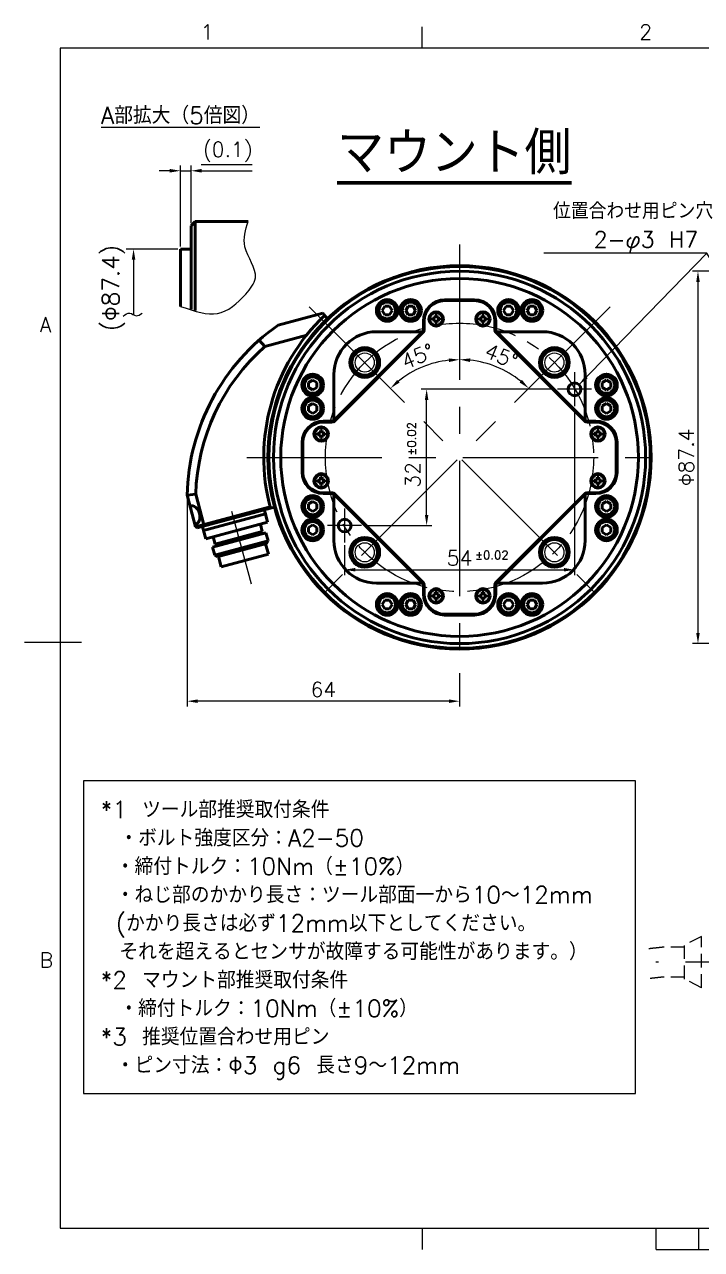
# Model space of a CAD drawing. Extents: x 12 to 418, y 0 to 295.
# Drawn here: x 11.6 to 170.6, y 5 to 292.6 of the extents above; entities that cross this region are included whole.
import ezdxf

# ---------------------------------------------------------------- set-up
doc = ezdxf.new("R2010")
doc.units = 0
doc.header["$MEASUREMENT"] = 0
for name, pattern in [('CENTER', [50.8, 31.75, -6.35, 6.35, -6.35]), ('CENTER2', [28.575, 19.05, -3.175, 3.175, -3.175]), ('HIDDEN2', [4.7625, 3.175, -1.5875])]:
    doc.linetypes.add(name, pattern=pattern)
doc.layers.get('DEFPOINTS').update_dxf_attribs({"linetype": 'CONTINUOUS'})
for name, color, linetype in [('かくれ線', 11, 'HIDDEN2'), ('テキスト', 4, 'CONTINUOUS'), ('中心線', 1, 'CENTER2'), ('切断線', 5, 'CONTINUOUS'), ('図面枠', 7, 'CONTINUOUS'), ('外形補助線', 11, 'CONTINUOUS'), ('寸法', 4, 'CONTINUOUS')]:
    doc.layers.add(name, color=color, linetype=linetype)
doc.layers.add('外形線', color=3, linetype='CONTINUOUS', lineweight=50)
doc.styles.get("Standard").update_dxf_attribs({"font": 'txt.shx', "bigfont": 'extfont2.shx'})
doc.dimstyles.new('KIKAI2013', dxfattribs={"dimtxt": 3.5, "dimasz": 2.5, "dimexe": 1.25, "dimexo": 0.625, "dimgap": 1, "dimtad": 1, "dimdec": 4, "dimdsep": 46, "dimtxsty": 'STANDARD', "dimcen": 2.5, "dimclrd": 256, "dimclre": 256, "dimclrt": 256, "dimadec": 0, "dimazin": 0, "dimtfac": 1, "dimtdec": 4, "dimtmove": 2, "dimatfit": 3, "dimfxl": 1, "dimtolj": 1, "dimarcsym": 0})
doc.dimstyles.get("Standard").update_dxf_attribs({"dimtxt": 3.5, "dimasz": 2.5, "dimexe": 1.25, "dimexo": 0.625, "dimgap": 1, "dimtad": 1, "dimdec": 4, "dimdsep": 46, "dimtxsty": 'STANDARD', "dimcen": 0, "dimadec": 0, "dimazin": 0, "dimtfac": 0.6, "dimtdec": 4, "dimtmove": 2, "dimatfit": 3, "dimfxl": 1, "dimtolj": 1, "dimarcsym": 0})

# ---------------------------------------------------------------- blocks, each defined once
blk = doc.blocks.new('*D288')
at = {"layer": 'DEFPOINTS', "color": 0}
for p in [(140.79, 202.93), (86.79, 170.93), (140.79, 164.56)]:
    blk.add_point(p, dxfattribs=at)
at = {"layer": '寸法', "color": 0, "lineweight": -2}
for p, q in [((140.79, 202.3), (140.79, 163.31)), ((86.79, 170.3), (86.79, 163.31)), ((89.29, 164.56), (138.29, 164.56))]:
    blk.add_line(p, q, dxfattribs=at)
at = {"layer": '寸法', "color": 0}
for points in [[(89.29, 164.98), (89.29, 164.15), (86.79, 164.56)], [(138.29, 164.98), (138.29, 164.15), (140.79, 164.56)]]:
    blk.add_solid(points, dxfattribs=at)
at = {"layer": '寸法', "color": 0, "insert": (113.79, 167.31), "char_height": 3.5, "attachment_point": 5}
blk.add_mtext('\\A1;54', dxfattribs=at)
blk = doc.blocks.new('*D290')
at = {"layer": 'DEFPOINTS', "color": 0}
for p in [(106.06, 206.93), (136.79, 206.93), (90.79, 174.93)]:
    blk.add_point(p, dxfattribs=at)
at = {"layer": '寸法', "color": 0, "lineweight": -2}
for p, q in [((136.17, 206.93), (104.81, 206.93)), ((106.06, 177.43), (106.06, 204.43)), ((91.42, 174.93), (107.31, 174.93))]:
    blk.add_line(p, q, dxfattribs=at)
at = {"layer": '寸法', "color": 0}
for points in [[(105.64, 204.43), (106.47, 204.43), (106.06, 206.93)], [(105.64, 177.43), (106.47, 177.43), (106.06, 174.93)]]:
    blk.add_solid(points, dxfattribs=at)
at = {"layer": '寸法', "color": 0, "insert": (102.81, 186.83), "char_height": 3.5, "attachment_point": 5, "rotation": 90}
blk.add_mtext('\\A1;32', dxfattribs=at)
blk = doc.blocks.new('*D298')
at = {"layer": 'DEFPOINTS', "color": 0}
for p in [(113.79, 240.93), (149.15, 226.28), (125.27, 210.81), (78.44, 155.57), (113.79, 140.93)]:
    blk.add_point(p, dxfattribs=at)
at = {"layer": '寸法', "lineweight": -2}
blk.add_arc((113.79, 190.93), 22.96, 51.2414, 83.7586, dxfattribs=at)
at = {"layer": '寸法'}
for points in [[(116.27, 213.33), (116.31, 214.17), (113.79, 213.89)], [(128.45, 209.14), (127.89, 208.52), (130.03, 207.16)]]:
    blk.add_solid(points, dxfattribs=at)
at = {"layer": '寸法', "insert": (123.63, 214.68), "char_height": 3.5, "attachment_point": 5, "rotation": 337.5}
blk.add_mtext('\\A1;45°', dxfattribs=at)
blk = doc.blocks.new('*D299')
at = {"layer": 'DEFPOINTS', "color": 0}
for p in [(113.79, 240.93), (78.44, 226.28), (107.85, 213.09), (149.15, 155.57), (113.79, 140.93)]:
    blk.add_point(p, dxfattribs=at)
at = {"layer": '寸法', "lineweight": -2}
blk.add_arc((113.79, 190.93), 22.95, 96.2441, 128.7559, dxfattribs=at)
at = {"layer": '寸法'}
for points in [[(111.27, 214.16), (111.32, 213.32), (113.79, 213.88)], [(99.7, 208.51), (99.15, 209.13), (97.56, 207.15)]]:
    blk.add_solid(points, dxfattribs=at)
at = {"layer": '寸法', "insert": (103.96, 214.67), "char_height": 3.5, "attachment_point": 5, "rotation": 22.5}
blk.add_mtext('\\A1;45°', dxfattribs=at)
blk = doc.blocks.new('*D300')
at = {"layer": 'DEFPOINTS', "color": 0}
for p in [(49.81, 182.06), (113.79, 140.93), (49.81, 133.71)]:
    blk.add_point(p, dxfattribs=at)
at = {"layer": 'テキスト', "lineweight": -2}
for p, q in [((49.81, 181.44), (49.81, 132.46)), ((113.79, 140.3), (113.79, 132.46)), ((111.29, 133.71), (52.31, 133.71))]:
    blk.add_line(p, q, dxfattribs=at)
at = {"layer": 'テキスト'}
for points in [[(52.31, 134.12), (52.31, 133.29), (49.81, 133.71)], [(111.29, 134.12), (111.29, 133.29), (113.79, 133.71)]]:
    blk.add_solid(points, dxfattribs=at)
at = {"layer": 'テキスト', "insert": (81.8, 136.46), "char_height": 3.5, "attachment_point": 5}
blk.add_mtext('\\A1;64', dxfattribs=at)
blk = doc.blocks.new('*D330')
at = {"layer": 'DEFPOINTS', "color": 0}
for p in [(188.79, 234.63), (169.79, 147.23), (188.79, 147.23)]:
    blk.add_point(p, dxfattribs=at)
at = {"layer": '寸法', "lineweight": -2}
for p, q in [((188.17, 234.63), (168.54, 234.63)), ((169.79, 232.13), (169.79, 149.73)), ((188.17, 147.23), (168.54, 147.23))]:
    blk.add_line(p, q, dxfattribs=at)
at = {"layer": '寸法'}
for points in [[(169.38, 232.13), (170.21, 232.13), (169.79, 234.63)], [(169.38, 149.73), (170.21, 149.73), (169.79, 147.23)]]:
    blk.add_solid(points, dxfattribs=at)
at = {"layer": '寸法', "insert": (167.04, 190.93), "char_height": 3.5, "attachment_point": 5, "rotation": 90}
blk.add_mtext('\\A1;Φ87.4', dxfattribs=at)
blk = doc.blocks.new('*D354')
at = {"layer": 'DEFPOINTS', "color": 0}
for p in [(50.72, 258.22), (50.72, 245.33), (48.22, 239.83)]:
    blk.add_point(p, dxfattribs=at)
at = {"layer": '寸法', "lineweight": -2}
for p, q in [((48.22, 240.45), (48.22, 259.47)), ((50.72, 245.95), (50.72, 259.47)), ((45.72, 258.22), (43.22, 258.22)), ((48.22, 258.22), (50.72, 258.22)), ((53.22, 258.22), (55.72, 258.22))]:
    blk.add_line(p, q, dxfattribs=at)
at = {"layer": '寸法'}
for points in [[(45.72, 258.64), (45.72, 257.8), (48.22, 258.22)], [(53.22, 258.64), (53.22, 257.8), (50.72, 258.22)]]:
    blk.add_solid(points, dxfattribs=at)
at = {"layer": '寸法', "insert": (59.34, 262.64), "char_height": 3.5, "attachment_point": 5}
blk.add_mtext('\\A1;(0.1)', dxfattribs=at)

msp = doc.modelspace()

# ---------------------------------------------------------------- linework, layer by layer
at = {"layer": 'かくれ線', "lineweight": 5}
for p, q in [((170.62364, 78.45254), (166.62364, 76.45254)), ((170.62364, 66.45254), (170.62364, 78.45254)), ((166.62364, 75.95254), (161.62364, 75.95254)), ((166.62364, 68.45254), (166.62364, 76.45254)), ((166.62364, 68.95254), (161.62364, 68.95254)), ((170.62364, 66.45254), (166.62364, 68.45254))]:
    msp.add_line(p, q, dxfattribs=at)
for points in [[(161.6239, 75.95269, 0), (161.5969, 75.94969, 0), (161.5699, 75.94669, 0), (161.5429, 75.94469, 0), (161.5169, 75.94169, 0), (161.4899, 75.93869, 0), (161.4629, 75.93569, 0), (161.4359, 75.93369, 0), (161.4099, 75.93069, 0), (161.3829, 75.92769, 0), (161.3559, 75.92469, 0), (161.3289, 75.92269, 0), (161.3029, 75.91969, 0), (161.2759, 75.91669, 0), (161.2489, 75.91369, 0), (161.2219, 75.91169, 0), (161.1959, 75.90869, 0), (161.1689, 75.90569, 0), (161.1419, 75.90269, 0), (161.1149, 75.90069, 0), (161.0889, 75.89769, 0), (161.0619, 75.89469, 0), (161.0349, 75.89169, 0), (161.0079, 75.88969, 0), (160.9809, 75.88669, 0), (160.9549, 75.88369, 0), (160.9279, 75.88069, 0), (160.9009, 75.87869, 0), (160.8739, 75.87569, 0), (160.8479, 75.87269, 0), (160.8209, 75.86969, 0), (160.7939, 75.86669, 0), (160.7669, 75.86469, 0), (160.7409, 75.86169, 0), (160.7139, 75.85869, 0), (160.6869, 75.85569, 0), (160.6599, 75.85269, 0), (160.6339, 75.85069, 0), (160.6069, 75.84769, 0), (160.5799, 75.84469, 0), (160.5529, 75.84169, 0), (160.5269, 75.83869, 0), (160.4999, 75.83669, 0), (160.4729, 75.83369, 0), (160.4459, 75.83069, 0), (160.4199, 75.82769, 0), (160.3929, 75.82469, 0), (160.3659, 75.82169, 0), (160.3389, 75.81969, 0), (160.3119, 75.81669, 0), (160.2859, 75.81369, 0), (160.2589, 75.81069, 0), (160.2319, 75.80769, 0), (160.2049, 75.80469, 0), (160.1789, 75.80169, 0), (160.1519, 75.79869, 0), (160.1249, 75.79669, 0), (160.0979, 75.79369, 0), (160.0719, 75.79069, 0), (160.0449, 75.78769, 0), (160.0179, 75.78469, 0), (159.9909, 75.78169, 0), (159.9649, 75.77869, 0), (159.9379, 75.77569, 0), (159.9109, 75.77269, 0), (159.8839, 75.76969, 0), (159.8579, 75.76669, 0), (159.8309, 75.76369, 0), (159.8039, 75.76169, 0), (159.7769, 75.75869, 0), (159.7509, 75.75569, 0), (159.7239, 75.75269, 0), (159.6969, 75.74969, 0), (159.6699, 75.74669, 0), (159.6439, 75.74369, 0), (159.6169, 75.74069, 0), (159.5899, 75.73769, 0), (159.5629, 75.73469, 0), (159.5359, 75.73169, 0), (159.5099, 75.72869, 0), (159.4829, 75.72569, 0), (159.4559, 75.72169, 0), (159.4289, 75.71869, 0), (159.4029, 75.71569, 0), (159.3759, 75.71269, 0), (159.3489, 75.70969, 0), (159.3219, 75.70669, 0), (159.2959, 75.70369, 0), (159.2689, 75.70069, 0), (159.2419, 75.69769, 0), (159.2149, 75.69469, 0), (159.1889, 75.69169, 0), (159.1619, 75.68769, 0), (159.1349, 75.68469, 0), (159.1079, 75.68169, 0), (159.0819, 75.67869, 0), (159.0549, 75.67569, 0), (159.0279, 75.67269, 0), (159.0009, 75.66869, 0), (158.9749, 75.66569, 0), (158.9479, 75.66269, 0), (158.9209, 75.65969, 0), (158.8939, 75.65669, 0), (158.8679, 75.65269, 0), (158.8409, 75.64969, 0), (158.8139, 75.64669, 0), (158.7869, 75.64369, 0), (158.7599, 75.63969, 0), (158.7339, 75.63669, 0), (158.7069, 75.63369, 0), (158.6799, 75.62969, 0), (158.6529, 75.62669, 0), (158.6269, 75.62369, 0), (158.5999, 75.61969, 0), (158.5729, 75.61669, 0), (158.5459, 75.61369, 0), (158.5199, 75.60969, 0), (158.4929, 75.60669, 0), (158.4659, 75.60369, 0), (158.4389, 75.59969, 0), (158.4129, 75.59669, 0), (158.3859, 75.59269, 0), (158.3589, 75.58969, 0), (158.3319, 75.58669, 0), (158.3059, 75.58269, 0), (158.2789, 75.57969, 0), (158.2519, 75.57569, 0), (158.2249, 75.57269, 0)], [(161.6239, 68.95269, 0), (161.5999, 68.94969, 0), (161.5749, 68.94769, 0), (161.5509, 68.94469, 0), (161.5269, 68.94169, 0), (161.5029, 68.93969, 0), (161.4789, 68.93669, 0), (161.4539, 68.93369, 0), (161.4299, 68.93169, 0), (161.4059, 68.92869, 0), (161.3819, 68.92669, 0), (161.3579, 68.92369, 0), (161.3329, 68.92069, 0), (161.3089, 68.91869, 0), (161.2849, 68.91569, 0), (161.2609, 68.91269, 0), (161.2369, 68.91069, 0), (161.2119, 68.90769, 0), (161.1879, 68.90469, 0), (161.1639, 68.90269, 0), (161.1399, 68.89969, 0), (161.1159, 68.89669, 0), (161.0909, 68.89469, 0), (161.0669, 68.89169, 0), (161.0429, 68.88969, 0), (161.0189, 68.88669, 0), (160.9949, 68.88369, 0), (160.9699, 68.88169, 0), (160.9459, 68.87869, 0), (160.9219, 68.87569, 0), (160.8979, 68.87369, 0), (160.8729, 68.87069, 0), (160.8489, 68.86769, 0), (160.8249, 68.86569, 0), (160.8009, 68.86269, 0), (160.7769, 68.85969, 0), (160.7519, 68.85769, 0), (160.7279, 68.85469, 0), (160.7039, 68.85169, 0), (160.6799, 68.84969, 0), (160.6559, 68.84669, 0), (160.6309, 68.84369, 0), (160.6069, 68.84169, 0), (160.5829, 68.83869, 0), (160.5589, 68.83569, 0), (160.5349, 68.83269, 0), (160.5099, 68.83069, 0), (160.4859, 68.82769, 0), (160.4619, 68.82469, 0), (160.4379, 68.82269, 0), (160.4139, 68.81969, 0), (160.3889, 68.81669, 0), (160.3649, 68.81469, 0), (160.3409, 68.81169, 0), (160.3169, 68.80869, 0), (160.2929, 68.80569, 0), (160.2679, 68.80369, 0), (160.2439, 68.80069, 0), (160.2199, 68.79769, 0), (160.1959, 68.79469, 0), (160.1719, 68.79269, 0), (160.1469, 68.78969, 0), (160.1229, 68.78669, 0), (160.0989, 68.78369, 0), (160.0749, 68.78169, 0), (160.0509, 68.77869, 0), (160.0259, 68.77569, 0), (160.0019, 68.77269, 0), (159.9779, 68.77069, 0), (159.9539, 68.76769, 0), (159.9299, 68.76469, 0), (159.9049, 68.76169, 0), (159.8809, 68.75869, 0), (159.8569, 68.75669, 0), (159.8329, 68.75369, 0), (159.8089, 68.75069, 0), (159.7849, 68.74769, 0), (159.7599, 68.74469, 0), (159.7359, 68.74269, 0), (159.7119, 68.73969, 0), (159.6879, 68.73669, 0), (159.6639, 68.73369, 0), (159.6389, 68.73069, 0), (159.6149, 68.72769, 0), (159.5909, 68.72569, 0), (159.5669, 68.72269, 0), (159.5429, 68.71969, 0), (159.5179, 68.71669, 0), (159.4939, 68.71369, 0), (159.4699, 68.71069, 0), (159.4459, 68.70769, 0), (159.4219, 68.70569, 0), (159.3969, 68.70269, 0), (159.3729, 68.69969, 0), (159.3489, 68.69669, 0), (159.3249, 68.69369, 0), (159.3009, 68.69069, 0), (159.2759, 68.68769, 0), (159.2519, 68.68469, 0), (159.2279, 68.68169, 0), (159.2039, 68.67869, 0), (159.1799, 68.67569, 0), (159.1549, 68.67269, 0), (159.1309, 68.66969, 0), (159.1069, 68.66669, 0), (159.0829, 68.66369, 0), (159.0589, 68.66169, 0), (159.0339, 68.65869, 0), (159.0099, 68.65569, 0), (158.9859, 68.65269, 0), (158.9619, 68.64969, 0), (158.9379, 68.64669, 0), (158.9129, 68.64269, 0), (158.8889, 68.63969, 0), (158.8649, 68.63669, 0), (158.8409, 68.63369, 0), (158.8169, 68.63069, 0), (158.7919, 68.62769, 0), (158.7679, 68.62469, 0), (158.7439, 68.62169, 0), (158.7199, 68.61869, 0), (158.6959, 68.61569, 0), (158.6709, 68.61269, 0), (158.6469, 68.60969, 0), (158.6229, 68.60669, 0), (158.5989, 68.60369, 0), (158.5749, 68.59969, 0), (158.5499, 68.59669, 0)]]:
    msp.add_polyline3d(points, dxfattribs=at)
at = {"layer": 'テキスト'}
msp.add_lwpolyline([(25.49214, 41.63976), (155.09222, 41.63976), (155.09222, 114.97877), (25.49214, 114.97877)], close=True, dxfattribs=at)
at = {"layer": '中心線', "color": 1, "linetype": 'CENTER'}
for p, q in [((113.79374, 240.9251), (113.79374, 140.9251)), ((149.14908, 226.28044), (78.43841, 155.56976)), ((78.43841, 226.28044), (149.14908, 155.56976)), ((140.79374, 210.9251), (140.79374, 202.9251)), ((144.79374, 206.9251), (136.79374, 206.9251)), ((63.79374, 190.9251), (163.79374, 190.9251)), ((86.79374, 178.9251), (86.79374, 170.9251)), ((90.79374, 174.9251), (82.79374, 174.9251)), ((211.3381, 72.45254), (159.86892, 72.45254))]:
    msp.add_line(p, q, dxfattribs=at)
at = {"layer": '中心線'}
msp.add_line((60.22462, 178.34624), (64.80946, 161.23538), dxfattribs=at)
msp.add_circle((113.79374, 190.9251), 31.5, dxfattribs=at)
at = {"layer": '切断線'}
msp.add_open_spline([(48.21978, 226.37736), (51.8764, 225.22439), (57.16082, 223.26409), (62.82464, 228.12507), (67.38604, 233.94287), (62.27585, 239.80542), (63.44799, 244.33437), (64.14893, 246.3278)], degree=3, knots=[0.901814536, 0.901814536, 0.901814536, 0.901814536, 7.279220856, 13.712740579, 17.251017048, 23.425283619, 28.264789903, 28.264789903, 28.264789903, 28.264789903], dxfattribs=at)
at = {"layer": '図面枠'}
for p, q in [((105, 287), (105, 292)), ((410, 287), (20, 287)), ((20, 287), (20, 10)), ((25, 147.5), (11.6, 147.5)), ((20, 10), (410, 10)), ((105, 10), (105, 5)), ((160, 5), (160, 10)), ((170, 5), (170, 10)), ((160, 5), (260, 5))]:
    msp.add_line(p, q, dxfattribs=at)
at = {"layer": '外形線'}
for p, q in [((50.71978, 245.3278), (51.71978, 246.3278)), ((50.71978, 225.75196), (50.71978, 245.3278)), ((64.14893, 246.3278), (51.71978, 246.3278)), ((51.71978, 225.37864), (51.71978, 246.3278)), ((48.21978, 239.8278), (50.71978, 239.8278)), ((48.21978, 239.8278), (48.21978, 226.37736)), ((117.29374, 227.9251), (110.29374, 227.9251)), ((117.29374, 227.7251), (110.29374, 227.7251)), ((81.64202, 224.7564), (71.1533, 221.94595)), ((82.00944, 224.54426), (81.64202, 224.7564)), ((82.10299, 224.19515), (82.00944, 224.54426)), ((96.21639, 226.4251), (95.63904, 225.4251)), ((95.63904, 225.4251), (96.21639, 224.4251)), ((97.37109, 226.4251), (96.21639, 226.4251)), ((97.37109, 224.4251), (96.21639, 224.4251)), ((97.37109, 226.4251), (97.94845, 225.4251)), ((97.94845, 225.4251), (97.37109, 224.4251)), ((101.71639, 226.4251), (101.13904, 225.4251)), ((101.13904, 225.4251), (101.71639, 224.4251)), ((102.87109, 226.4251), (101.71639, 226.4251)), ((102.87109, 224.4251), (101.71639, 224.4251)), ((102.87109, 226.4251), (103.44845, 225.4251)), ((103.44845, 225.4251), (102.87109, 224.4251)), ((124.71639, 226.4251), (124.13904, 225.4251)), ((124.13904, 225.4251), (124.71639, 224.4251)), ((124.71639, 226.4251), (125.87109, 226.4251)), ((124.71639, 224.4251), (125.87109, 224.4251)), ((125.87109, 226.4251), (126.44845, 225.4251)), ((126.44845, 225.4251), (125.87109, 224.4251)), ((130.21639, 226.4251), (129.63904, 225.4251)), ((129.63904, 225.4251), (130.21639, 224.4251)), ((130.21639, 226.4251), (131.37109, 226.4251)), ((130.21639, 224.4251), (131.37109, 224.4251)), ((131.37109, 226.4251), (131.94845, 225.4251)), ((131.94845, 225.4251), (131.37109, 224.4251)), ((82.77686, 223.52806), (82.0876, 224.25257)), ((105.29374, 222.9251), (105.29374, 220.60887)), ((105.49374, 222.9251), (105.49374, 220.94024)), ((108.09374, 223.6251), (107.44374, 223.6251)), ((107.44374, 223.6251), (107.44374, 223.2251)), ((108.09374, 223.2251), (107.44374, 223.2251)), ((108.49374, 224.2751), (108.09374, 224.2751)), ((108.09374, 224.2751), (108.09374, 223.6251)), ((108.09374, 223.2251), (108.09374, 222.5751)), ((108.49374, 222.5751), (108.09374, 222.5751)), ((108.49374, 224.2751), (108.49374, 223.6251)), ((109.14374, 223.6251), (108.49374, 223.6251)), ((108.49374, 223.2251), (108.49374, 222.5751)), ((109.14374, 223.2251), (108.49374, 223.2251)), ((109.14374, 223.6251), (109.14374, 223.2251)), ((118.44374, 223.6251), (118.44374, 223.2251)), ((119.09374, 223.6251), (118.44374, 223.6251)), ((119.09374, 223.2251), (118.44374, 223.2251)), ((119.09374, 224.2751), (119.09374, 223.6251)), ((119.49374, 224.2751), (119.09374, 224.2751)), ((119.09374, 223.2251), (119.09374, 222.5751)), ((119.49374, 222.5751), (119.09374, 222.5751)), ((119.49374, 224.2751), (119.49374, 223.6251)), ((120.14374, 223.6251), (119.49374, 223.6251)), ((120.14374, 223.2251), (119.49374, 223.2251)), ((119.49374, 223.2251), (119.49374, 222.5751)), ((120.14374, 223.6251), (120.14374, 223.2251)), ((122.09374, 222.9251), (122.09374, 220.94024)), ((122.29374, 222.9251), (122.29374, 220.60887)), ((77.88373, 219.60826), (68.06213, 216.97657)), ((105.29374, 220.60887), (84.10998, 199.4251)), ((105.20085, 220.23313), (84.48571, 199.518)), ((122.29374, 220.60887), (143.47751, 199.4251)), ((122.38664, 220.23313), (143.10177, 199.518)), ((68.06213, 216.97657), (66.73992, 218.47716)), ((78.29374, 208.50245), (79.29374, 209.0798)), ((78.29374, 207.34775), (78.29374, 208.50245)), ((78.29374, 207.34775), (79.29374, 206.7704)), ((79.29374, 209.0798), (80.29374, 208.50245)), ((79.29374, 206.7704), (80.29374, 207.34775)), ((80.29374, 207.34775), (80.29374, 208.50245)), ((148.29374, 209.0798), (147.29374, 208.50245)), ((147.29374, 207.34775), (147.29374, 208.50245)), ((148.29374, 206.7704), (147.29374, 207.34775)), ((149.29374, 208.50245), (148.29374, 209.0798)), ((149.29374, 207.34775), (148.29374, 206.7704)), ((149.29374, 207.34775), (149.29374, 208.50245)), ((78.29374, 203.00245), (79.29374, 203.5798)), ((78.29374, 201.84775), (78.29374, 203.00245)), ((78.29374, 201.84775), (79.29374, 201.2704)), ((79.29374, 203.5798), (80.29374, 203.00245)), ((79.29374, 201.2704), (80.29374, 201.84775)), ((80.29374, 201.84775), (80.29374, 203.00245)), ((148.29374, 203.5798), (147.29374, 203.00245)), ((147.29374, 201.84775), (147.29374, 203.00245)), ((148.29374, 201.2704), (147.29374, 201.84775)), ((149.29374, 203.00245), (148.29374, 203.5798)), ((149.29374, 201.84775), (148.29374, 201.2704)), ((149.29374, 201.84775), (149.29374, 203.00245)), ((81.79374, 199.4251), (84.10998, 199.4251)), ((81.79374, 199.2251), (83.77861, 199.2251)), ((145.79374, 199.4251), (143.47751, 199.4251)), ((145.79374, 199.2251), (143.80888, 199.2251)), ((80.44374, 196.6251), (80.44374, 196.2251)), ((81.09374, 196.6251), (80.44374, 196.6251)), ((81.09374, 196.2251), (80.44374, 196.2251)), ((81.09374, 197.2751), (81.09374, 196.6251)), ((81.49374, 197.2751), (81.09374, 197.2751)), ((81.09374, 196.2251), (81.09374, 195.5751)), ((81.49374, 195.5751), (81.09374, 195.5751)), ((81.49374, 197.2751), (81.49374, 196.6251)), ((82.14374, 196.6251), (81.49374, 196.6251)), ((82.14374, 196.2251), (81.49374, 196.2251)), ((81.49374, 196.2251), (81.49374, 195.5751)), ((82.14374, 196.6251), (82.14374, 196.2251)), ((145.44374, 196.6251), (145.44374, 196.2251)), ((146.09374, 196.6251), (145.44374, 196.6251)), ((146.09374, 196.2251), (145.44374, 196.2251)), ((146.09374, 197.2751), (146.09374, 196.6251)), ((146.49374, 197.2751), (146.09374, 197.2751)), ((146.09374, 196.2251), (146.09374, 195.5751)), ((146.49374, 195.5751), (146.09374, 195.5751)), ((146.49374, 197.2751), (146.49374, 196.6251)), ((147.14374, 196.6251), (146.49374, 196.6251)), ((147.14374, 196.2251), (146.49374, 196.2251)), ((146.49374, 196.2251), (146.49374, 195.5751)), ((147.14374, 196.6251), (147.14374, 196.2251)), ((76.79374, 187.4251), (76.79374, 194.4251)), ((76.99374, 187.4251), (76.99374, 194.4251)), ((150.59374, 187.4251), (150.59374, 194.4251)), ((150.79374, 187.4251), (150.79374, 194.4251)), ((81.09374, 185.6251), (80.44374, 185.6251)), ((80.44374, 185.6251), (80.44374, 185.2251)), ((81.09374, 185.2251), (80.44374, 185.2251)), ((81.49374, 186.2751), (81.09374, 186.2751)), ((81.09374, 186.2751), (81.09374, 185.6251)), ((81.09374, 185.2251), (81.09374, 184.5751)), ((81.49374, 184.5751), (81.09374, 184.5751)), ((81.49374, 186.2751), (81.49374, 185.6251)), ((82.14374, 185.6251), (81.49374, 185.6251)), ((81.49374, 185.2251), (81.49374, 184.5751)), ((82.14374, 185.2251), (81.49374, 185.2251)), ((82.14374, 185.6251), (82.14374, 185.2251)), ((145.44374, 185.6251), (145.44374, 185.2251)), ((146.09374, 185.6251), (145.44374, 185.6251)), ((146.09374, 185.2251), (145.44374, 185.2251)), ((146.09374, 186.2751), (146.09374, 185.6251)), ((146.49374, 186.2751), (146.09374, 186.2751)), ((146.09374, 185.2251), (146.09374, 184.5751)), ((146.49374, 184.5751), (146.09374, 184.5751)), ((146.49374, 186.2751), (146.49374, 185.6251)), ((147.14374, 185.6251), (146.49374, 185.6251)), ((147.14374, 185.2251), (146.49374, 185.2251)), ((146.49374, 185.2251), (146.49374, 184.5751)), ((147.14374, 185.6251), (147.14374, 185.2251)), ((49.8074, 182.06463), (51.81398, 182.30341)), ((51.80126, 174.62485), (49.8074, 182.06463)), ((53.73309, 175.14258), (51.81398, 182.30341)), ((81.79374, 182.6251), (83.77861, 182.6251)), ((81.79374, 182.4251), (84.10998, 182.4251)), ((84.10998, 182.4251), (105.29374, 161.24134)), ((84.48571, 182.33221), (105.20085, 161.61707)), ((143.47751, 182.4251), (122.29374, 161.24134)), ((143.10177, 182.33221), (122.38664, 161.61707)), ((145.79374, 182.4251), (143.47751, 182.4251)), ((145.79374, 182.6251), (143.80888, 182.6251)), ((69.28446, 179.30946), (51.80126, 174.62485)), ((69.36116, 179.01943), (52.16874, 174.41273)), ((68.17162, 177.66541), (67.9128, 178.63134)), ((69.36116, 179.01943), (70.32708, 179.27825)), ((78.29374, 180.00245), (79.29374, 180.5798)), ((78.29374, 180.00245), (78.29374, 178.84775)), ((78.29374, 178.84775), (79.29374, 178.2704)), ((79.29374, 180.5798), (80.29374, 180.00245)), ((79.29374, 178.2704), (80.29374, 178.84775)), ((80.29374, 180.00245), (80.29374, 178.84775)), ((148.29374, 180.5798), (147.29374, 180.00245)), ((147.29374, 180.00245), (147.29374, 178.84775)), ((148.29374, 178.2704), (147.29374, 178.84775)), ((149.29374, 180.00245), (148.29374, 180.5798)), ((149.29374, 178.84775), (148.29374, 178.2704)), ((149.29374, 180.00245), (149.29374, 178.84775)), ((68.17162, 177.66541), (53.68273, 173.78313)), ((68.17162, 177.66541), (53.68273, 173.78313)), ((68.68926, 175.73356), (54.20037, 171.85128)), ((68.17162, 177.66541), (68.68926, 175.73356)), ((51.80125, 174.6249), (52.16874, 174.41273)), ((53.68273, 173.78313), (53.42391, 174.74905)), ((53.68273, 173.78313), (54.20037, 171.85128)), ((68.31862, 173.25311), (55.76158, 169.88847)), ((67.46476, 173.54196), (56.35661, 170.56554)), ((66.99889, 175.28063), (67.46476, 173.54196)), ((67.11121, 172.92959), (67.46476, 173.54196)), ((68.31862, 173.25311), (68.83625, 171.32126)), ((78.29374, 174.50245), (79.29374, 175.0798)), ((78.29374, 174.50245), (78.29374, 173.34775)), ((78.29374, 173.34775), (79.29374, 172.7704)), ((79.29374, 175.0798), (80.29374, 174.50245)), ((79.29374, 172.7704), (80.29374, 173.34775)), ((80.29374, 174.50245), (80.29374, 173.34775)), ((148.29374, 175.0798), (147.29374, 174.50245)), ((147.29374, 174.50245), (147.29374, 173.34775)), ((148.29374, 172.7704), (147.29374, 173.34775)), ((149.29374, 174.50245), (148.29374, 175.0798)), ((149.29374, 173.34775), (148.29374, 172.7704)), ((149.29374, 174.50245), (149.29374, 173.34775)), ((55.76158, 169.88847), (56.27922, 167.95662)), ((55.89074, 172.30421), (56.35661, 170.56554)), ((68.83625, 171.32126), (56.27922, 167.95662)), ((56.96899, 170.21199), (56.35661, 170.56554)), ((68.4827, 170.70889), (56.89159, 167.60306)), ((68.24122, 170.64419), (68.88827, 168.22937)), ((68.4827, 170.70889), (68.83625, 171.32126)), ((56.89159, 167.60306), (56.27922, 167.95662)), ((57.13307, 167.66777), (57.78012, 165.25295)), ((68.88827, 168.22937), (57.78012, 165.25295)), ((105.29374, 158.9251), (105.29374, 161.24134)), ((122.29374, 158.9251), (122.29374, 161.24134)), ((105.49374, 158.9251), (105.49374, 160.90997)), ((107.44374, 158.6251), (107.44374, 158.2251)), ((108.09374, 158.6251), (107.44374, 158.6251)), ((108.09374, 158.2251), (107.44374, 158.2251)), ((108.09374, 159.2751), (108.09374, 158.6251)), ((108.49374, 159.2751), (108.09374, 159.2751)), ((108.09374, 158.2251), (108.09374, 157.5751)), ((108.49374, 159.2751), (108.49374, 158.6251)), ((109.14374, 158.6251), (108.49374, 158.6251)), ((109.14374, 158.2251), (108.49374, 158.2251)), ((108.49374, 158.2251), (108.49374, 157.5751)), ((109.14374, 158.6251), (109.14374, 158.2251)), ((119.09374, 158.6251), (118.44374, 158.6251)), ((118.44374, 158.6251), (118.44374, 158.2251)), ((119.09374, 158.2251), (118.44374, 158.2251)), ((119.49374, 159.2751), (119.09374, 159.2751)), ((119.09374, 159.2751), (119.09374, 158.6251)), ((119.09374, 158.2251), (119.09374, 157.5751)), ((119.49374, 159.2751), (119.49374, 158.6251)), ((120.14374, 158.6251), (119.49374, 158.6251)), ((119.49374, 158.2251), (119.49374, 157.5751)), ((120.14374, 158.2251), (119.49374, 158.2251)), ((120.14374, 158.6251), (120.14374, 158.2251)), ((122.09374, 158.9251), (122.09374, 160.90997)), ((95.63904, 156.4251), (96.21639, 157.4251)), ((96.21639, 155.4251), (95.63904, 156.4251)), ((97.37109, 157.4251), (96.21639, 157.4251)), ((97.37109, 155.4251), (96.21639, 155.4251)), ((97.94845, 156.4251), (97.37109, 157.4251)), ((97.37109, 155.4251), (97.94845, 156.4251)), ((101.13904, 156.4251), (101.71639, 157.4251)), ((101.71639, 155.4251), (101.13904, 156.4251)), ((102.87109, 157.4251), (101.71639, 157.4251)), ((102.87109, 155.4251), (101.71639, 155.4251)), ((103.44845, 156.4251), (102.87109, 157.4251)), ((102.87109, 155.4251), (103.44845, 156.4251)), ((108.49374, 157.5751), (108.09374, 157.5751)), ((119.49374, 157.5751), (119.09374, 157.5751)), ((124.13904, 156.4251), (124.71639, 157.4251)), ((124.71639, 155.4251), (124.13904, 156.4251)), ((124.71639, 157.4251), (125.87109, 157.4251)), ((124.71639, 155.4251), (125.87109, 155.4251)), ((126.44845, 156.4251), (125.87109, 157.4251)), ((125.87109, 155.4251), (126.44845, 156.4251)), ((129.63904, 156.4251), (130.21639, 157.4251)), ((130.21639, 155.4251), (129.63904, 156.4251)), ((130.21639, 157.4251), (131.37109, 157.4251)), ((130.21639, 155.4251), (131.37109, 155.4251)), ((131.94845, 156.4251), (131.37109, 157.4251)), ((131.37109, 155.4251), (131.94845, 156.4251)), ((117.29374, 154.1251), (110.29374, 154.1251)), ((117.29374, 153.9251), (110.29374, 153.9251))]:
    msp.add_line(p, q, dxfattribs=at)
for points in [[(105.10998, 220.4251), (94.29374, 220.4251, 0.414213562), (84.29374, 210.4251), (84.29374, 199.36799)], [(143.29374, 199.60887), (143.29374, 210.4251, 0.414213562), (133.29374, 220.4251), (122.47751, 220.4251)], [(84.29374, 182.24134), (84.29374, 171.4251, 0.414213562), (94.29374, 161.4251), (105.10998, 161.4251)], [(122.47751, 161.4251), (133.29374, 161.4251, 0.414213562), (143.29374, 171.4251), (143.29374, 182.24134)]]:
    msp.add_lwpolyline(points, format="xyb", dxfattribs=at)
for centre, radius in [((113.79374, 190.9251), 45), ((113.79374, 190.9251), 44.8), ((113.79374, 190.9251), 43.7), ((113.79374, 190.9251), 42), ((96.79374, 225.4251), 2.55), ((96.79374, 225.4251), 2.25), ((96.79374, 225.4251), 1.95), ((102.29374, 225.4251), 2.55), ((102.29374, 225.4251), 2.25), ((102.29374, 225.4251), 1.95), ((125.29374, 225.4251), 2.55), ((125.29374, 225.4251), 2.25), ((125.29374, 225.4251), 1.95), ((130.79374, 225.4251), 2.55), ((130.79374, 225.4251), 2.25), ((130.79374, 225.4251), 1.95), ((108.29374, 223.4251), 1.7), ((108.29374, 223.4251), 1.5), ((119.29374, 223.4251), 1.7), ((119.29374, 223.4251), 1.5), ((91.51988, 213.19897), 3.5), ((91.51988, 213.19897), 3), ((136.06761, 213.19897), 3.5), ((136.06761, 213.19897), 3), ((79.29374, 207.9251), 2.55), ((79.29374, 207.9251), 2.25), ((148.29374, 207.9251), 2.55), ((148.29374, 207.9251), 2.25), ((79.29374, 207.9251), 1.95), ((140.79374, 206.9251), 1.5), ((148.29374, 207.9251), 1.95), ((79.29374, 202.4251), 2.55), ((79.29374, 202.4251), 2.25), ((79.29374, 202.4251), 1.95), ((148.29374, 202.4251), 2.55), ((148.29374, 202.4251), 2.25), ((148.29374, 202.4251), 1.95), ((81.29374, 196.4251), 1.7), ((81.29374, 196.4251), 1.5), ((146.29374, 196.4251), 1.7), ((146.29374, 196.4251), 1.5), ((81.29374, 185.4251), 1.7), ((81.29374, 185.4251), 1.5), ((146.29374, 185.4251), 1.7), ((146.29374, 185.4251), 1.5), ((79.29374, 179.4251), 2.55), ((79.29374, 179.4251), 2.25), ((79.29374, 179.4251), 1.95), ((148.29374, 179.4251), 2.55), ((148.29374, 179.4251), 2.25), ((148.29374, 179.4251), 1.95), ((79.29374, 173.9251), 2.55), ((79.29374, 173.9251), 2.25), ((79.29374, 173.9251), 1.95), ((86.79374, 174.9251), 1.5), ((148.29374, 173.9251), 2.55), ((148.29374, 173.9251), 2.25), ((148.29374, 173.9251), 1.95), ((91.51988, 168.65124), 3.5), ((91.51988, 168.65124), 3), ((136.06761, 168.65124), 3.5), ((136.06761, 168.65124), 3), ((96.79374, 156.4251), 2.55), ((96.79374, 156.4251), 2.25), ((96.79374, 156.4251), 1.95), ((102.29374, 156.4251), 2.55), ((102.29374, 156.4251), 2.25), ((102.29374, 156.4251), 1.95), ((108.29374, 158.4251), 1.7), ((108.29374, 158.4251), 1.5), ((119.29374, 158.4251), 1.7), ((119.29374, 158.4251), 1.5), ((125.29374, 156.4251), 2.55), ((125.29374, 156.4251), 2.25), ((125.29374, 156.4251), 1.95), ((130.79374, 156.4251), 2.55), ((130.79374, 156.4251), 2.25), ((130.79374, 156.4251), 1.95)]:
    msp.add_circle(centre, radius, dxfattribs=at)
for centre, radius, start, end in [((110.29374, 222.9251), 5, 90, 180), ((110.29374, 222.9251), 4.8, 90, 180), ((117.29374, 222.9251), 5, 0, 90), ((117.29374, 222.9251), 4.8, 0, 90), ((99.79525, 180.96256), 50, 124.9484436, 178.7370214), ((113.79374, 190.9251), 46, 133.5718781, 195), ((104.49374, 220.94024), 1, 315, 0), ((123.09374, 220.94024), 1, 180, 225), ((99.79525, 180.96256), 48, 131.3843297, 178.3992678), ((81.79374, 194.4251), 5, 90, 180), ((81.79374, 194.4251), 4.8, 90, 180), ((83.77861, 200.2251), 1, 270, 315), ((143.80888, 200.2251), 1, 225, 270), ((145.79374, 194.4251), 5, 0, 90), ((145.79374, 194.4251), 4.8, 0, 90), ((81.79374, 187.4251), 5, 180, 270), ((81.79374, 187.4251), 4.8, 180, 270), ((145.79374, 187.4251), 4.8, 270, 0), ((145.79374, 187.4251), 5, 270, 0), ((83.77861, 181.6251), 1, 45, 90), ((143.80888, 181.6251), 1, 90, 135), ((104.49374, 160.90997), 1, 0, 45), ((123.09374, 160.90997), 1, 135, 180), ((110.29374, 158.9251), 5, 180, 270), ((110.29374, 158.9251), 4.8, 180, 270), ((117.29374, 158.9251), 4.8, 270, 0), ((117.29374, 158.9251), 5, 270, 0)]:
    msp.add_arc(centre, radius, start, end, dxfattribs=at)
at = {"layer": '外形線', "extrusion": (0, 0, -1)}
msp.add_ellipse((51.08318, 177.33121), major_axis=(0.59416, -2.21743), ratio=0.737533222, start_param=3.141592654, end_param=6.283185307, dxfattribs=at)
at = {"layer": '外形補助線', "color": 11}
for centre in [(91.51988, 213.19897), (136.06761, 213.19897), (91.51988, 168.65124), (136.06761, 168.65124)]:
    msp.add_circle(centre, 2.25, dxfattribs=at)
at = {"layer": '外形補助線'}
msp.add_open_spline([(34.80603, 224.06761), (35.31809, 224.48091), (36.30035, 225.27373), (37.79079, 223.80207), (38.76637, 224.44477), (39.25084, 224.76394)], degree=3, knots=[0, 0, 0, 0, 1.718080926, 3.295679634, 4.851923345, 4.851923345, 4.851923345, 4.851923345], dxfattribs=at)
at = {"layer": '寸法'}
for p, q in [((53.08892, 259.7191), (65.08892, 259.7191)), ((55.71978, 258.2191), (65.08892, 258.2191)), ((47.59478, 239.8278), (35.47405, 239.8278)), ((37.21978, 237.3278), (37.21978, 224.42917))]:
    msp.add_line(p, q, dxfattribs=at)
msp.add_solid([(36.80312, 237.3278), (37.63645, 237.3278), (37.21978, 239.8278)], dxfattribs=at)

# ---------------------------------------------------------------- texts
at = {"layer": 'テキスト', "char_height": 4, "attachment_point": 1}
for s, width, insert in [('{\\LA部拡大（5倍図）}', 47.9517567, (29.59465, 273.22261)), ('*1 ツール部推奨取付条件\\P\u3000・ボルト強度区分：A2-50\\P ・締付トルク：10Nm（±10%）\\P ・ねじ部のかかり長さ：ツール部面一から10～12mm\\P (かかり長さは必ず12mm以下としてください。\\P\u3000それを超えるとセンサが故障する可能性があります。）\\P*2 マウント部推奨取付条件\\P\u3000・締付トルク：10Nm（±10%）\\P*3 推奨位置合わせ用ピン\\P ・ピン寸法：Φ3 g6 長さ9～12mm', 169.0650029, (29.4957, 110.27215))]:
    msp.add_mtext_dynamic_manual_height_columns(s, width=width, gutter_width=20, heights=[0], dxfattribs=dict(at, insert=insert))
at = {"layer": 'テキスト', "lineweight": 60, "insert": (85.05542, 267.40998), "char_height": 10, "attachment_point": 1}
msp.add_mtext_dynamic_manual_height_columns('{\\Lマウント側}', width=159.4245971, gutter_width=20, heights=[0], dxfattribs=at)
at = {"layer": '図面枠'}
for s, p in [('1', (52.98179, 289.05118)), ('2', (155.98179, 289.05118)), ('A', (15.1901, 220.35889)), ('B', (15.1548, 71.18641))]:
    msp.add_text(s, height=3.5, dxfattribs=at).set_placement(p)
at = {"layer": '寸法'}
for s, height, p in [('位置合わせ用ピン穴', 3.8, (135.74522, 246.89088)), ('2-φ3 H7', 3.8, (145.28985, 240.1726)), ('±0.02', 2, (117.42901, 167.00689))]:
    msp.add_text(s, height=height, dxfattribs=at).set_placement(p)
msp.add_text('±0.02', height=2, rotation=90, dxfattribs=at).set_placement((103.53331, 191.33784))
at = {"layer": '寸法', "insert": (29.85676, 220.5668), "char_height": 4, "attachment_point": 1, "rotation": 90}
msp.add_mtext_dynamic_manual_height_columns('(Φ87.4)', width=30.2425622, gutter_width=20, heights=[0], dxfattribs=at)

# ---------------------------------------------------------------- dimensions: what is measured, and where the dimension line sits
at = {"layer": 'テキスト'}
dim = msp.add_linear_dim(base=(49.8074, 133.70663), p1=(113.79374, 140.9251), p2=(49.8074, 182.06463), dimstyle='KIKAI2013', override={"dimdec": 0}, dxfattribs=at)
dim.commit()
dim.dimension.update_dxf_attribs({"geometry": '*D300', "text_midpoint": (81.80057, 136.45663)})
at = {"layer": '寸法'}
dim = msp.add_linear_dim(base=(50.71978, 258.2191), p1=(48.21978, 239.8278), p2=(50.71978, 245.3278), text='(0.1)', dimstyle='KIKAI2013', override={"dimtzin": 0}, dxfattribs=at)
dim.commit()
dim.dimension.update_dxf_attribs({"geometry": '*D354', "text_midpoint": (59.34478, 262.64498), "dimtype": 160})
for base, line1, line2, picture, middle in [((125.27441, 210.81019), ((113.79374, 240.9251), (113.79374, 140.9251)), ((149.14908, 226.28044), (78.43841, 155.56976)), '*D298', (123.63304, 214.67927)), ((107.85352, 213.09433), ((78.43841, 226.28044), (149.14908, 155.56976)), ((113.79374, 240.9251), (113.79374, 140.9251)), '*D299', (103.95829, 214.66999))]:
    dim = msp.add_angular_dim_2l(base=base, line1=line1, line2=line2, dimstyle='KIKAI2013', dxfattribs=at)
    dim.commit()
    dim.dimension.update_dxf_attribs({"geometry": picture, "text_midpoint": middle})
dim = msp.add_linear_dim(base=(169.79374, 147.2251), p1=(188.79374, 234.6251), p2=(188.79374, 147.2251), angle=90, text='Φ<>', dimstyle='KIKAI2013', override={"dimtmove": 0, "dimtzin": 0}, dxfattribs=at)
dim.commit()
dim.dimension.update_dxf_attribs({"geometry": '*D330', "text_midpoint": (167.04374, 190.9251)})
dim = msp.add_linear_dim(base=(106.05601, 206.9251), p1=(90.79374, 174.9251), p2=(136.79374, 206.9251), angle=90, dimstyle='STANDARD', dxfattribs=at)
dim.commit()
dim.dimension.update_dxf_attribs({"geometry": '*D290', "text_midpoint": (102.81278, 186.82846), "dimtype": 160})
dim = msp.add_linear_dim(base=(140.79374, 164.56209), p1=(86.79374, 170.9251), p2=(140.79374, 202.9251), dimstyle='STANDARD', dxfattribs=at)
dim.commit()
dim.dimension.update_dxf_attribs({"geometry": '*D288', "text_midpoint": (113.79374, 167.31209)})

# ---------------------------------------------------------------- leaders
for points in [[(188.79374, 211.4251), (171.89336, 238.86167), (133.54886, 238.86167)], [(141.84023, 207.99975), (171.89336, 238.86167)]]:
    msp.add_leader(points, dimstyle='STANDARD', override={"dimgap": 1, "dimtad": 0}, dxfattribs=at)

doc.saveas('drawing.dxf')
